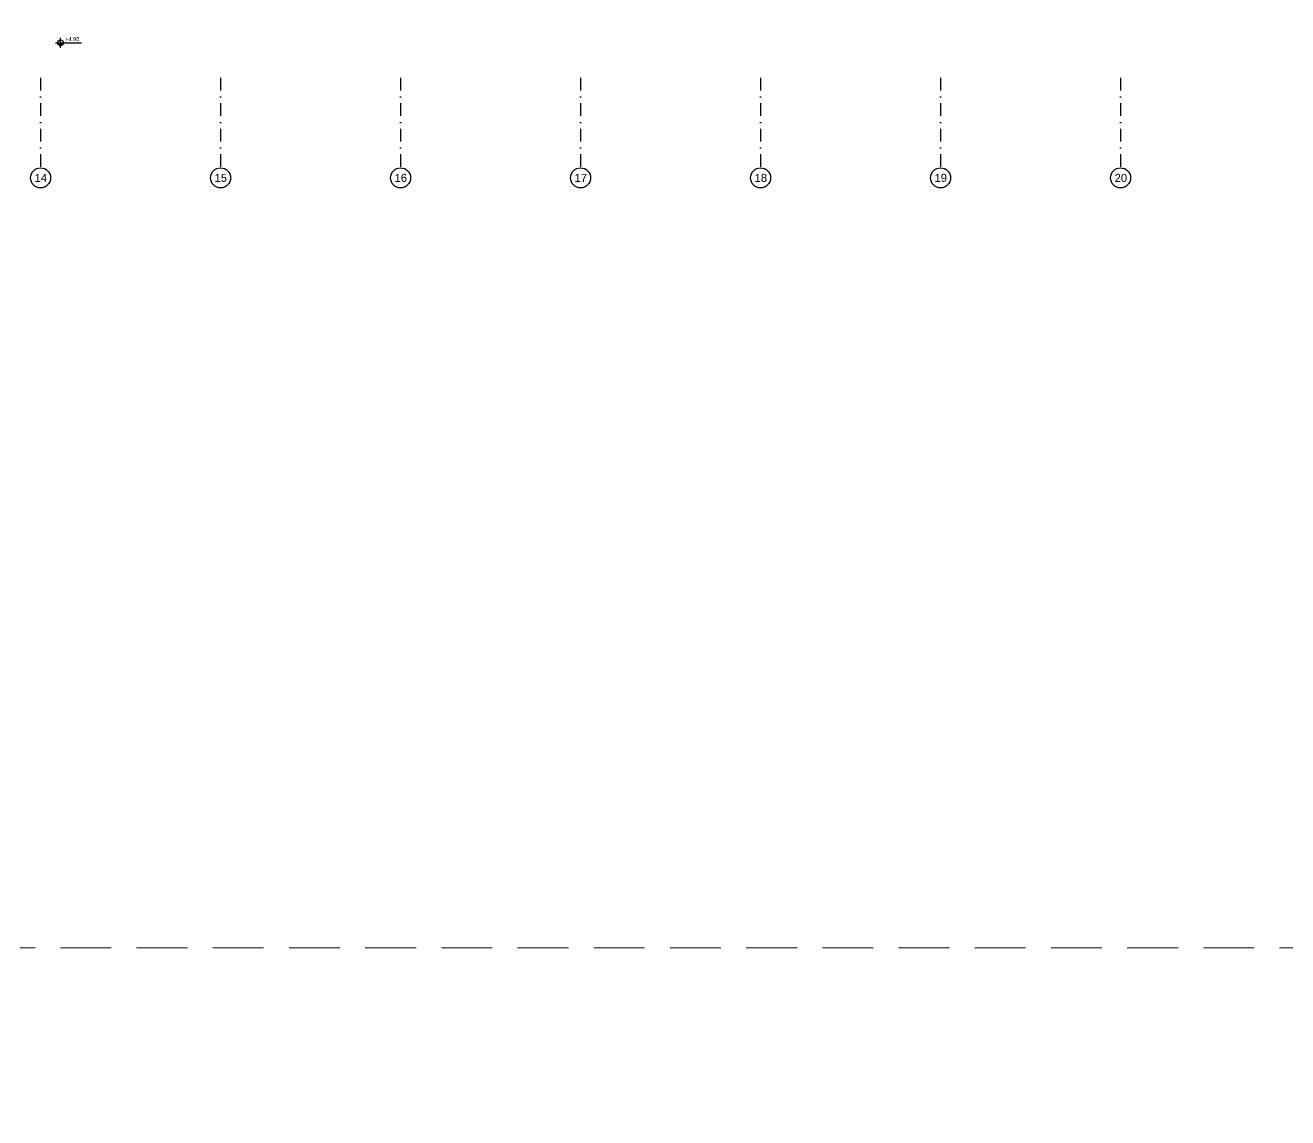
# Model space of a CAD drawing. Header units: centimetres. Extents: x 405564 to 502064, y 46284 to 60634.
# Drawn here: x 418723 to 425036, y 46284 to 51745 of the extents above; entities that cross this region are included whole.
import ezdxf
from ezdxf import colors
from ezdxf.entities.mleader import LeaderData, LeaderLine
from ezdxf.enums import TextEntityAlignment as Align
from ezdxf.math import Vec2, Vec3
from ezdxf.xclip import XClip

# ---------------------------------------------------------------- set-up
doc = ezdxf.new("R2010")
doc.units = ezdxf.units.CM
doc.header["$XCLIPFRAME"] = 0
doc.linetypes.add('DASHDOT', pattern=[25.4, 12.7, -6.35, 0, -6.35])
doc.linetypes.add('DASHED', pattern=[19.05, 12.7, -6.35])
doc.layers.get('0').update_dxf_attribs({"color": 8, "lineweight": 9})
doc.layers.add('---___EB_draft00_ALTYAPI_helikoptermania', color=8, linetype='Continuous', lineweight=0)
doc.layers.add('0-KRCN-MİMARİ-220526', color=8, linetype='Continuous', lineweight=9)
for name, color, linetype in [('AS_DUV', 8, 'Continuous'), ('AS_OLC_AKS', 8, 'Continuous'), ('AS_PYZ_BINA', 8, 'Continuous'), ('AS_SMB_KOT', 8, 'Continuous')]:
    doc.layers.add(name, color=color, linetype=linetype)
doc.styles.add('_yazı-50', font='arial.ttf')
doc.styles.add('Normal_ITL', font='swissi.ttf')

# ---------------------------------------------------------------- blocks, each defined once
blk = doc.blocks.new('kot01')
at = {"layer": 'AS_SMB_KOT'}
h = blk.add_hatch(color=8, dxfattribs=at)
edge = h.paths.add_edge_path()
edge.add_arc((0, 0), 0.3, 180, 360)
edge.add_line((0.3, 0), (-0.3, 0))
for p, q in [((-0.5, 0), (2.1, 0)), ((0, -0.5), (0, 0.5))]:
    blk.add_line(p, q, dxfattribs=at)
blk.add_circle((0, 0), 0.3, dxfattribs=at)
at = {"layer": 'AS_SMB_KOT', "style": '_yazı-50'}
for tag, p in [('INCE', (0.43, 0.1)), ('KABA', (0.43, -0.5))]:
    blk.add_attdef(tag, p, '', height=0.4, dxfattribs=at)
blk = doc.blocks.new('axis baloon')
blk.add_circle((0, 0), 50)
at = {"style": '_yazı-50'}
blk.add_attdef('AXE', text='', height=40, dxfattribs=at).set_placement((0, 0), align=Align.MIDDLE_CENTER)
blk = doc.blocks.new('Aks_P')
at = {"layer": 'AS_OLC_AKS', "linetype": 'DASHDOT', "ltscale": 5}
for points in [[(8220, -5300), (8220, -5750)], [(9120, -5300), (9120, -5750)], [(10020, -5300), (10020, -5750)], [(10920, -5300), (10920, -5750)], [(11820, -5300), (11820, -5750)], [(12720, -5300), (12720, -5750)], [(13620, -5300), (13620, -5750)]]:
    blk.add_lwpolyline(points, dxfattribs=at)
at = {"layer": 'AS_OLC_AKS'}
ref = blk.add_blockref('axis baloon', (8220, -5800), dxfattribs=at)
ref.add_attrib('AXE', '14', dxfattribs={"layer": '0', "height": 40, "style": '_yazı-50'}).set_placement((8221.3, -5800), align=Align.MIDDLE_CENTER)
ref = blk.add_blockref('axis baloon', (9120, -5800), dxfattribs=at)
ref.add_attrib('AXE', '15', dxfattribs={"layer": '0', "height": 40, "style": '_yazı-50'}).set_placement((9121.3, -5800), align=Align.MIDDLE_CENTER)
ref = blk.add_blockref('axis baloon', (10020, -5800), dxfattribs=at)
ref.add_attrib('AXE', '16', dxfattribs={"layer": '0', "height": 40, "style": '_yazı-50'}).set_placement((10021.3, -5800), align=Align.MIDDLE_CENTER)
ref = blk.add_blockref('axis baloon', (10920, -5800), dxfattribs=at)
ref.add_attrib('AXE', '17', dxfattribs={"layer": '0', "height": 40, "style": '_yazı-50'}).set_placement((10921.3, -5800), align=Align.MIDDLE_CENTER)
ref = blk.add_blockref('axis baloon', (11820, -5800), dxfattribs=at)
ref.add_attrib('AXE', '18', dxfattribs={"layer": '0', "height": 40, "style": '_yazı-50'}).set_placement((11821.3, -5800), align=Align.MIDDLE_CENTER)
ref = blk.add_blockref('axis baloon', (12720, -5800), dxfattribs=at)
ref.add_attrib('AXE', '19', dxfattribs={"layer": '0', "height": 40, "style": '_yazı-50'}).set_placement((12721.3, -5800), align=Align.MIDDLE_CENTER)
ref = blk.add_blockref('axis baloon', (13620, -5800), dxfattribs=at)
ref.add_attrib('AXE', '20', dxfattribs={"layer": '0', "height": 40, "style": '_yazı-50'}).set_placement((13621.3, -5800), align=Align.MIDDLE_CENTER)
blk = doc.blocks.new('A$C6A10209E')
at = {"linetype": 'DASHED', "ltscale": 20}
blk.add_lwpolyline([(0, -13500), (31500, -13500), (31500, 0), (0, 0)], close=True, dxfattribs=at)
at = {"layer": 'AS_OLC_AKS'}
blk.add_blockref('Aks_P', (5015.7, -3851.5), dxfattribs=at)
at = {"layer": 'AS_SMB_KOT'}
ref = blk.add_blockref('kot01', (13335.7, -8976.5), dxfattribs=dict(at, xscale=50, yscale=50, zscale=50))
ref.add_attrib('INCE', '+4.95', dxfattribs={"layer": '0', "color": 1, "height": 20, "style": '_yazı-50'}).set_placement((13359.1, -8974), align=Align.BOTTOM_LEFT)
blk = doc.blocks.new('OPK-site-surrounding-R01')
at = {"layer": '---___EB_draft00_ALTYAPI_helikoptermania', "linetype": 'DASHED', "ltscale": 10}
blk.add_lwpolyline([(-19987.9, -10149.9), (5376.1, -7919.4)], dxfattribs=at)
blk = doc.blocks.new('A$C85dec720')
at = {"layer": 'AS_PYZ_BINA'}
ml = blk.add_multileader_mtext('Standard', dxfattribs=at)
ml.set_content('{\\fSwis721 BT|b0|i0|c162|p34;Hareketli alüminyum korkuluk\\P(AS 40.402)}', color=256, style='Normal_ITL')
ml.set_leader_properties()
ml.build(insert=Vec2(0, 0))
ml.multileader.update_dxf_attribs({"dogleg_length": 0.379, "arrow_head_size": 17.04, "scale": 75})
ctx = ml.context
ctx.base_point, ctx.scale, ctx.char_height, ctx.arrow_head_size, ctx.landing_gap_size, ctx.plane_origin, ctx.plane_x_axis, ctx.plane_y_axis = Vec3(6989.49, 3835.71), 75, 20, 17.04, 14.2, Vec3(7173.11, 3911.47), Vec3(0, 1), Vec3(-1, 0)
notes = []
notes.append((ctx, [(0, (1, 1, 0), (6989.49, 3807.31), (0, 1), 28.4, [(0, [(7058.88, 3797.09)], 0, [])])]))
ctx.mtext.insert, ctx.mtext.text_direction, ctx.mtext.rotation, ctx.mtext.width, ctx.mtext.defined_height, ctx.mtext.flow_direction = Vec3(6976.61, 3849.91), Vec3(0, 1), 1.5707963, 507.9506, 200.63, 5
for ctx, leaders in notes:
    for number, flags, end, landing, length, lines in leaders:
        leader = LeaderData()
        leader.index, (leader.has_last_leader_line, leader.has_dogleg_vector, leader.attachment_direction) = number, flags
        leader.last_leader_point, leader.dogleg_vector, leader.dogleg_length = Vec3(end), Vec3(landing), length
        for number, points, colour, breaks in lines:
            line = LeaderLine()
            line.index, line.vertices, line.color, line.breaks = number, Vec3.list(points), colors.encode_raw_color(colour), breaks
            leader.lines.append(line)
        ctx.leaders.append(leader)
blk = doc.blocks.new('A$C6A10300A')
at = {"layer": 'AS_DUV'}
ref = blk.add_blockref('A$C85dec720', (28900.96, -17748.98), dxfattribs=dict(at, rotation=105.0255580063709))
XClip(ref).set_block_clipping_path([(6220.3367769278, 6783.7313721173), (4126.4071464743, -1017.0000000052), (7354.8298234051, -1883.5969356479), (9448.7594538586, 5917.1344364745)])
ref = blk.add_blockref('OPK-site-surrounding-R01', (5135.68, -3851.45))
XClip(ref).set_block_clipping_path([(-5135.679684336, -9648.5463532069), (26364.320315664, 3851.4536467931)])

msp = doc.modelspace()

# ---------------------------------------------------------------- block references
at = {"layer": '0-KRCN-MİMARİ-220526'}
msp.add_blockref('A$C6A10209E', (405564.1, 60634), dxfattribs=at)

# ---------------------------------------------------------------- next in the draw order: block references
msp.add_blockref('A$C6A10300A', (438064.1, 60634), dxfattribs=at)

doc.saveas('drawing.dxf')
